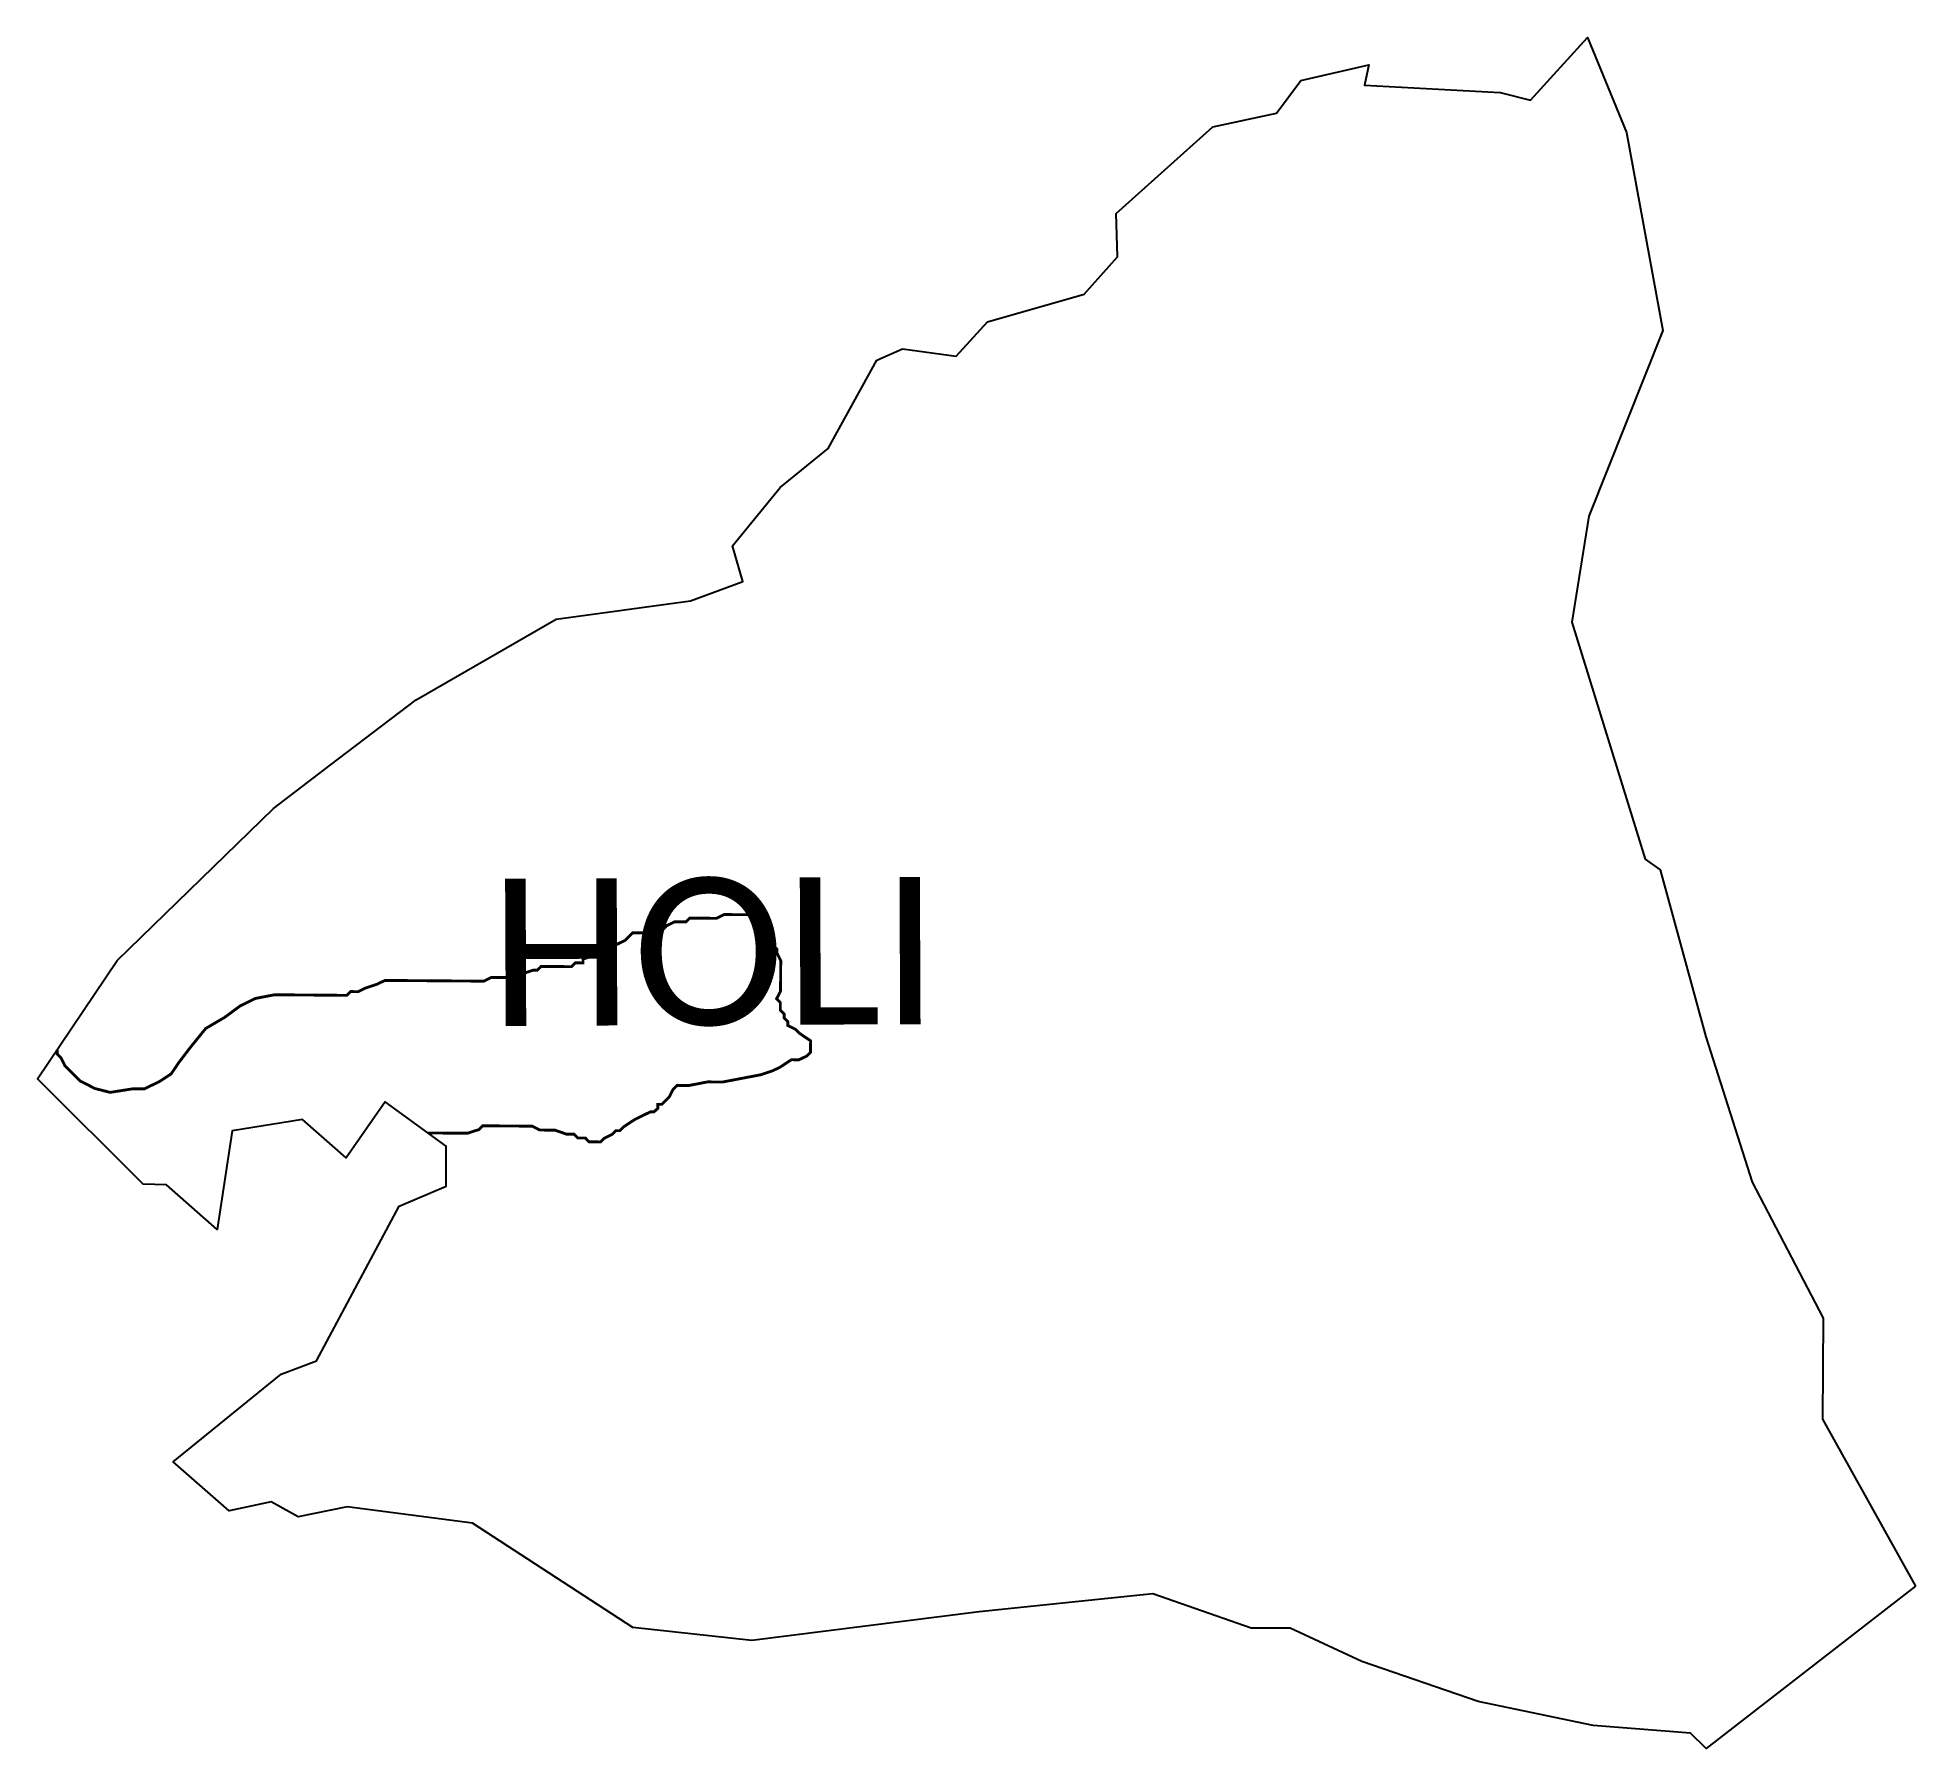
# Model space of a CAD drawing. Header units: metres. Extents: x 324242 to 326232, y 1837051 to 1838863.
import ezdxf

# ---------------------------------------------------------------- set-up
doc = ezdxf.new("R2010")
doc.units = ezdxf.units.M
for name, color, linetype in [('HAZARDS LINE', 1, 'Continuous'), ('village', 3, 'Continuous'), ('VILLAGE NAME', 250, 'Continuous')]:
    doc.layers.add(name, color=color, linetype=linetype)
doc.styles.get("Standard").update_dxf_attribs({"font": 'simplex.shx'})

msp = doc.modelspace()

# ---------------------------------------------------------------- linework, layer by layer
at = {"color": 3, "true_color": 0x00ff00, "flags": 128}
msp.add_lwpolyline([(325131.5, 1838521.8), (325158.6, 1838533.5)], dxfattribs=at)
at = {"layer": 'HAZARDS LINE', "lineweight": 18, "const_width": 3.02}
msp.add_lwpolyline([(324656.5, 1837702.6), (324657.3, 1837703), (324697.6, 1837702.7), (324709.7, 1837706.6), (324713.8, 1837710.6), (324766.2, 1837710.2), (324774.2, 1837706.1), (324790.3, 1837706), (324802.4, 1837701.8), (324810.5, 1837701.8), (324814.5, 1837697.7), (324822.5, 1837697.7), (324826.5, 1837693.6), (324838.6, 1837693.5), (324842.7, 1837697.5), (324850.8, 1837701.5), (324854.8, 1837705.5), (324858.9, 1837705.4), (324862.9, 1837709.4), (324875.1, 1837717.4), (324891.3, 1837725.3), (324895.3, 1837725.3), (324899.4, 1837729.3), (324899.4, 1837733.3), (324903.4, 1837733.3), (324907.5, 1837737.3), (324911.5, 1837741.3), (324915.6, 1837749.3), (324919.7, 1837753.3), (324931.8, 1837753.2), (324952, 1837757.1), (324968.1, 1837757), (325008.5, 1837764.7), (325020.6, 1837768.7), (325028.7, 1837772.6), (325040.9, 1837780.6), (325048.9, 1837780.5), (325057, 1837784.5), (325061.1, 1837788.5), (325061.2, 1837800.6), (325049.1, 1837808.8), (325045.1, 1837812.8), (325037.1, 1837816.9), (325037.1, 1837820.9), (325033.1, 1837825), (325033.2, 1837829), (325029.2, 1837833.1), (325029.2, 1837841.2), (325025.2, 1837845.2), (325029.3, 1837853.3), (325029.6, 1837885.5), (325025.6, 1837893.6), (325025.6, 1837897.6), (325021.6, 1837901.7), (325017.7, 1837917.9), (325013.7, 1837921.9), (325013.8, 1837926), (325009.8, 1837930), (325005.8, 1837934.1), (324969.5, 1837934.4), (324961.4, 1837930.4), (324933.2, 1837930.6), (324929.1, 1837926.6), (324917, 1837926.7), (324908.9, 1837922.7), (324904.9, 1837918.7), (324892.8, 1837918.8), (324884.7, 1837914.9), (324872.6, 1837915), (324868.5, 1837911), (324864.5, 1837907), (324856.4, 1837903), (324840.2, 1837899.1), (324840.2, 1837895.1), (324832.1, 1837891.1), (324820, 1837887.2), (324820, 1837883.1), (324811.9, 1837883.2), (324807.8, 1837879.2), (324775.6, 1837879.4), (324771.5, 1837875.4), (324767.5, 1837875.5), (324755.4, 1837871.5), (324743.2, 1837867.6), (324723.1, 1837867.8), (324715, 1837863.8), (324610.2, 1837864.6), (324602.1, 1837860.7), (324590, 1837856.7), (324581.9, 1837852.7), (324573.8, 1837852.8), (324569.8, 1837848.8), (324493.2, 1837849.4), (324473, 1837845.5), (324456.8, 1837837.6), (324440.6, 1837825.6), (324420.3, 1837813.7), (324404.1, 1837793.7), (324391.8, 1837777.6), (324383.7, 1837765.6), (324371.5, 1837757.6), (324355.3, 1837749.7), (324343.2, 1837749.8), (324319, 1837746), (324302.9, 1837750.1), (324286.9, 1837758.3), (324282.9, 1837762.4), (324278.9, 1837766.4), (324270.9, 1837774.6), (324266.9, 1837782.7), (324262.9, 1837786.7), (324262.9, 1837791.1)], dxfattribs=at)
at = {"layer": 'village', "color": 3, "true_color": 0x00ff00}
for points in [[(325158.5, 1838533.5, 0), (325215.4, 1838526, 0), (325248.7, 1838562.4, 0), (325351, 1838591.5, 0), (325386.3, 1838631.1, 0), (325385, 1838677, 0), (325487.3, 1838768.9, 0), (325554.9, 1838783.2, 0), (325580.7, 1838817.9, 0), (325652.6, 1838834.5, 0), (325648.1, 1838813.1, 0), (325791.7, 1838805.2, 0), (325824.1, 1838796.9, 0), (325884.4, 1838863.4, 0), (325925.8, 1838762.8, 0), (325964.1, 1838553, 0), (325885.8, 1838356.4, 0), (325867.7, 1838244.1, 0), (325945.6, 1837993.1, 0), (325961.4, 1837981.8, 0), (326009.8, 1837804.9, 0), (326058.9, 1837651, 0), (326133.9, 1837506.7, 0), (326133.2, 1837399.8, 0), (326231.8, 1837223, 0)], [(326231.8, 1837223, 0), (326010.2, 1837051, 0), (325993.5, 1837067.2, 0), (325890.3, 1837075.3, 0), (325768.4, 1837100.9, 0), (325645.4, 1837143, 0), (325569.3, 1837178.5, 0), (325527.8, 1837178.3, 0), (325423.7, 1837214.9, 0), (325239.7, 1837195.8, 0), (324998.9, 1837165.4, 0), (324873, 1837179.2, 0), (324702.9, 1837289.6, 0), (324570.2, 1837306.8, 0), (324518.2, 1837296.5, 0), (324489.5, 1837312.3, 0), (324445.3, 1837302.6, 0), (324385.7, 1837354.7, 0), (324500.4, 1837447.4, 0), (324537.7, 1837461.7, 0), (324625.1, 1837625.4, 0), (324675, 1837646.5, 0), (324675.2, 1837689, 0), (324610.3, 1837736.1, 0), (324569, 1837676.7, 0), (324522.9, 1837717.4, 0), (324448.3, 1837705.1, 0), (324432.5, 1837600.6, 0), (324378.7, 1837648, 0), (324354.2, 1837648.7, 0), (324242.1, 1837760.2, 0), (324326.6, 1837885.8, 0), (324492.2, 1838046.7, 0), (324552, 1838092.6, 0), (324643.4, 1838162, 0), (324791.5, 1838247.2, 0), (324934, 1838266.7, 0), (324989.3, 1838287.3, 0), (324978.6, 1838325.1, 0), (325029.1, 1838386.7, 0), (325079.7, 1838427.9, 0), (325131.5, 1838521.8, 0)]]:
    msp.add_polyline3d(points, dxfattribs=at)

# ---------------------------------------------------------------- texts
at = {"layer": 'VILLAGE NAME', "insert": (324720.9, 1837972.3), "char_height": 155.989, "attachment_point": 1, "rotation": 0.2435}
msp.add_mtext_dynamic_manual_height_columns('{\\fCalibri|b0|i0|c0|p34;HOLI}', width=1051.464, gutter_width=779.9, heights=[159.8], dxfattribs=at)

doc.saveas('drawing.dxf')
